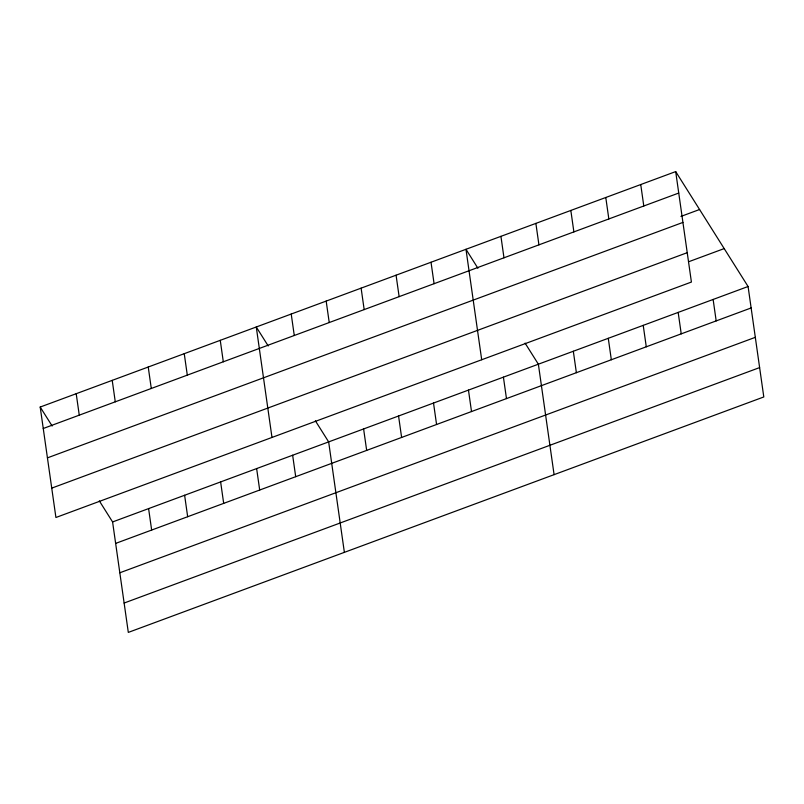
<?xml version="1.0" encoding="UTF-8"?>
<svg xmlns="http://www.w3.org/2000/svg" width="804" height="804" viewBox="0 0 804 804"><rect width="100%" height="100%" fill="white"/><g stroke="black" fill="none" stroke-linecap="round" stroke-linejoin="round"><path stroke-width="1.21" d="M675.692 171.594L691.41 282.053L55.918 517.495L40.2 407.045L675.692 171.594L748.082 286.505L763.8 396.955L128.308 632.406L112.59 521.947L99.324 500.882M43.255 428.502L678.737 193.05M680.938 216.417L699.58 209.512M47.436 457.868L682.918 222.417M51.737 488.128L687.229 252.677M689.239 261.531L724.193 248.587M112.59 521.947L748.082 286.505M115.645 543.404L751.137 307.952M119.826 572.78L755.318 337.328M124.128 603.04L759.619 367.589M477.918 268.255L465.978 249.29L481.696 359.75M525.092 343.137L538.368 364.202L554.087 474.651M268.214 345.951L256.265 326.997L271.983 437.446M315.389 420.834L328.655 441.898L344.373 552.348M40.2 407.045L52.149 426.009M713.128 299.45L716.183 320.907M678.174 312.404L681.229 333.861M640.738 184.548L643.793 206.005M643.22 325.349L646.275 346.805M605.784 197.493L608.839 218.949M608.276 338.303L611.331 359.76M570.83 210.447L573.885 231.904M573.322 351.247L576.378 372.704M535.876 223.391L538.931 244.848M500.932 236.346L503.977 257.803M503.415 377.146L506.47 398.603M468.461 390.101L471.516 411.558M431.024 262.245L434.08 283.701M433.517 403.045L436.572 424.502M396.07 275.189L399.126 296.646M398.563 416L401.618 437.456M361.117 288.144L364.172 309.6M363.609 428.944L366.664 450.401M326.173 301.088L329.228 322.545M291.219 314.042L294.274 335.499M292.646 455.245L295.701 476.692M256.637 468.581L259.692 490.038M220.256 340.333L223.311 361.79M220.628 481.928L223.683 503.384M184.247 353.68L187.302 375.136M184.618 495.264L187.664 516.721M148.237 367.016L151.283 388.473M148.599 508.61L151.654 530.067M112.218 380.362L115.273 401.819M76.209 393.699L79.264 415.155"/></g></svg>
